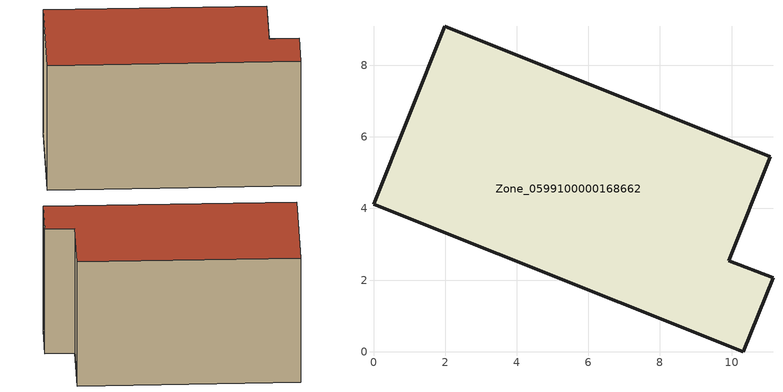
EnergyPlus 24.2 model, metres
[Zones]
Zone_0599100000168662
 floor ground (C_G): 0,4.12 1.99,9.09 11.09,5.45 9.92,2.54 11.16,2.06 10.33,0 z0.37
 wall outside (C_F): 10.33,0 11.16,2.06 9.92,2.54 11.09,5.45 1.99,9.09 0,4.12 10.33,0 z0.37:6.5
 roof outside (C_R): 1.99,9.09 0,4.12 10.33,0 11.16,2.06 9.92,2.54 11.09,5.45 z6.5
[BUILDING]
Pand.0599100000168662: North Axis=0; Terrain=City; Loads Convergence Tolerance Value=0.04; Temperature Convergence Tolerance Value=0.4; Solar Distribution=FullExterior; Maximum Number of Warmup Days=25; Minimum Number of Warmup Days=1
[Site:Location]
Rotterdam.The.Hague.AP_ZH_NLD Design_Conditions: Latitude=51.96; Longitude=4.45; Time Zone=1; Elevation=-4.5
[SITE:GROUNDTEMPERATURE:BUILDINGSURFACE]
18, 18, 18, 18, 18, 18, 18, 18, 18, 18, 18, 18
[MATERIAL] Thermal Absorptance=0.9; Solar Absorptance=0.7; Visible Absorptance=0.7
Name | Roughness | Thickness | Conductivity | Density | Specific Heat
G.TC.1975-1991 | MediumSmooth | 0.15 | 0.288461 | 540 | 1210
F.TC.1975-1991 | Rough | 0.3 | 0.230769 | 1920 | 840
R.TC.1975-1991 | MediumRough | 0.2 | 0.153846 | 1500 | 1000
[CONSTRUCTION]
C_G: G.TC.1975-1991
C_F: F.TC.1975-1991
C_R: R.TC.1975-1991
[ZONE]
Zone_0599100000168662: Type=1; Multiplier=1; Ceiling Height=Autocalculate; Volume=Autocalculate; Floor Area=autocalculate; Part of Total Floor Area=Yes
[ZONEINFILTRATION:DESIGNFLOWRATE]
Infil_Zone_0599100000168662: Zone or ZoneList or Space or SpaceList=Zone_0599100000168662; Schedule=AlwaysOn; Design Flow Rate Calculation Method=Flow/Area; Flow Rate per Floor Area=0.003; Constant Term Coefficient=1; Temperature Term Coefficient=0; Velocity Term Coefficient=0; Velocity Squared Term Coefficient=0
[HVACTEMPLATE:ZONE:IDEALLOADSAIRSYSTEM]
Zone_0599100000168662: Maximum Heating Supply Air Temperature=50; Minimum Cooling Supply Air Temperature=13; Maximum Heating Supply Air Humidity Ratio=0.0156; Minimum Cooling Supply Air Humidity Ratio=0.0077; Heating Limit=NoLimit; Cooling Limit=NoLimit; Dehumidification Control Type=ConstantSensibleHeatRatio; Cooling Sensible Heat Ratio=0.7; Dehumidification Setpoint=60; Humidification Control Type=None; Humidification Setpoint=30; Outdoor Air Method=None; Outdoor Air Flow Rate per Person=0.00944; Outdoor Air Flow Rate per Zone Floor Area=0; Outdoor Air Flow Rate per Zone=0; Demand Controlled Ventilation Type=None; Outdoor Air Economizer Type=NoEconomizer; Heat Recovery Type=None; Sensible Heat Recovery Effectiveness=0.7; Latent Heat Recovery Effectiveness=0.65
[ZONECONTROL:THERMOSTAT]
ThermostatControl_Zone_0599100000168662: Zone or ZoneList=Zone_0599100000168662; Control Type Schedule=DualSetpointControlType; Control 1=Thermostat_Zone_0599100000168662; Temperature Difference Between Cutout And Setpoint=0
[THERMOSTATSETPOINT:DUALSETPOINT]
Thermostat_Zone_0599100000168662: Heating Setpoint Temperature Schedule=HeatingSetpoint_Zone_0599100000168662; Cooling Setpoint Temperature Schedule=CoolingSetpoint_Zone_0599100000168662
[SCHEDULE:COMPACT]
HeatingSetpoint_Zone_0599100000168662: Through: 12/31, For: AllDays, Until: 24:00, 21
CoolingSetpoint_Zone_0599100000168662: Through: 12/31, For: AllDays, Until: 24:00, 24
DualSetpointControlType: Through: 12/31, For: AllDays, Until: 24:00, 4
AlwaysOn: Through: 12/31, For: AllDays, Until: 24:00, 1
